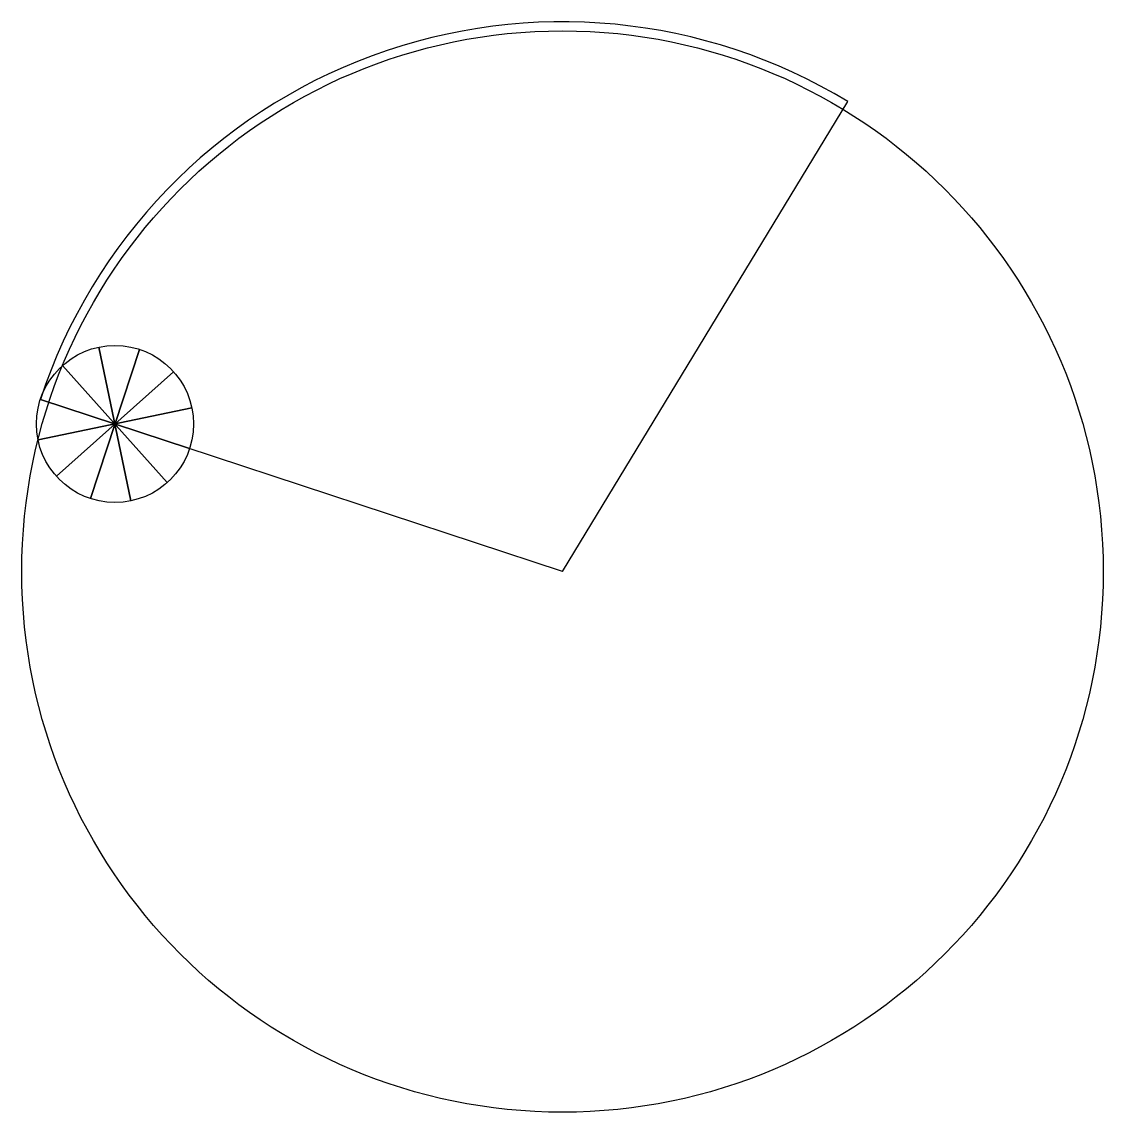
# Model space of a CAD drawing. Header units: millimetres. Extents: x -73 to 272, y -10 to 337.
import ezdxf

# ---------------------------------------------------------------- set-up
doc = ezdxf.new("R2010")
doc.units = ezdxf.units.MM
doc.header["$MEASUREMENT"] = 0

msp = doc.modelspace()

# ---------------------------------------------------------------- linework, layer by layer
for p, q in [((99.44, 162.31), (190.23, 311.91)), ((-50.84, 185.54), (-35.18, 233.03)), ((-35.18, 233.03), (-50.84, 185.54)), ((-37.92, 184.81), (-48.1, 233.76)), ((-48.1, 233.76), (-37.92, 184.81)), ((-61.66, 192.64), (-24.36, 225.93)), ((-24.36, 225.93), (-61.66, 192.64)), ((-26.37, 190.63), (-59.66, 227.94)), ((-59.66, 227.94), (-26.37, 190.63)), ((99.44, 162.31), (-66.76, 217.11)), ((-66.76, 217.11), (-19.27, 201.45)), ((-19.27, 201.45), (-66.76, 217.11)), ((-67.49, 204.19), (-18.54, 214.37)), ((-18.54, 214.37), (-67.49, 204.19))]:
    msp.add_line(p, q)
for centre, radius in [((99.44, 162.31), 172.11), ((-43.01, 209.28), 25)]:
    msp.add_circle(centre, radius)
msp.add_arc((99.44, 162.31), 175, 58.7487, 161.7487)

doc.saveas('drawing.dxf')
